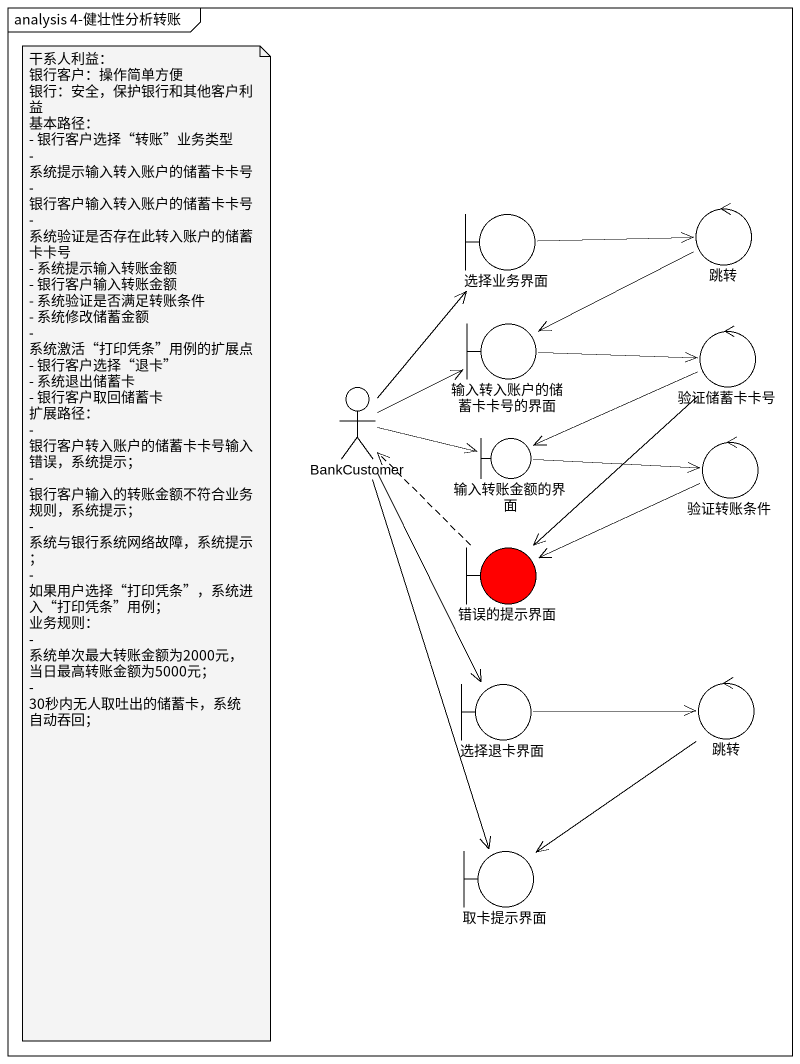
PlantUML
@startuml
mainframe analysis 4-健壮性分析转账
control 跳转
boundary 选择业务界面
boundary 输入转入账户的储蓄卡卡号的界面
control 验证储蓄卡卡号
actor BankCustomer
boundary 输入转账金额的界面
control 验证转账条件
boundary 错误的提示界面 #FF0000
boundary 选择退卡界面
control "跳转" as 跳转_2
boundary 取卡提示界面
跳转 -left-> 输入转入账户的储蓄卡卡号的界面
选择业务界面 -right-> 跳转
输入转入账户的储蓄卡卡号的界面 -right-> 验证储蓄卡卡号
验证储蓄卡卡号 -left-> 输入转账金额的界面
验证储蓄卡卡号 --> 错误的提示界面
BankCustomer -up-> 选择业务界面
BankCustomer -right-> 输入转入账户的储蓄卡卡号的界面
BankCustomer -right-> 输入转账金额的界面
BankCustomer --> 选择退卡界面
BankCustomer --> 取卡提示界面
输入转账金额的界面 -right-> 验证转账条件
验证转账条件 -left-> 错误的提示界面
错误的提示界面 .up.> BankCustomer
选择退卡界面 -right-> 跳转_2
跳转_2 --> 取卡提示界面
note as N1
  干系人利益：
  银行客户：操作简单方便
  银行：安全，保护银行和其他客户利益
  基本路径：
  - 银行客户选择“转账”业务类型
  - 系统提示输入转入账户的储蓄卡卡号
  - 银行客户输入转入账户的储蓄卡卡号
  - 系统验证是否存在此转入账户的储蓄卡卡号
  - 系统提示输入转账金额
  - 银行客户输入转账金额
  - 系统验证是否满足转账条件
  - 系统修改储蓄金额
  - 系统激活“打印凭条”用例的扩展点
  - 银行客户选择“退卡”
  - 系统退出储蓄卡
  - 银行客户取回储蓄卡
  扩展路径：
  - 银行客户转入账户的储蓄卡卡号输入错误，系统提示；
  - 银行客户输入的转账金额不符合业务规则，系统提示；
  - 系统与银行系统网络故障，系统提示；
  - 如果用户选择“打印凭条”，系统进入“打印凭条”用例；
  业务规则：
  - 系统单次最大转账金额为2000元，当日最高转账金额为5000元；
  - 30秒内无人取吐出的储蓄卡，系统自动吞回；
end note
@enduml
